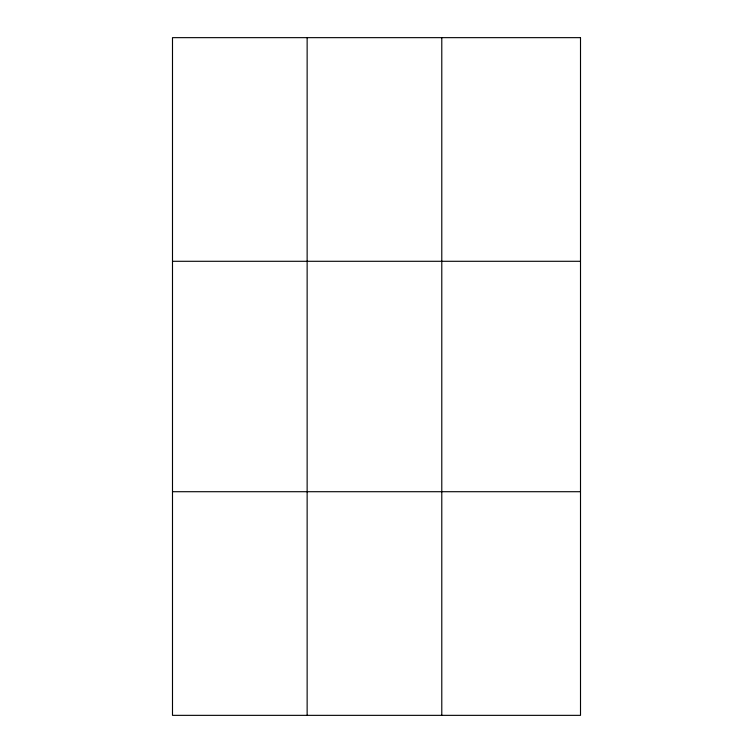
<?xml version="1.0" encoding="UTF-8"?>
<svg xmlns="http://www.w3.org/2000/svg" width="753" height="753" viewBox="0 0 753 753"><rect width="100%" height="100%" fill="white"/><g stroke="black" fill="none" stroke-linecap="round" stroke-linejoin="round"><path stroke-width="1.13" d="M307.139 37.65L307.139 715.35M441.785 37.65L441.785 715.35M172.493 261.291L580.507 261.291M172.493 491.709L580.507 491.709M580.507 37.65L580.507 715.35L172.493 715.35L172.493 37.65L580.507 37.65"/></g></svg>
